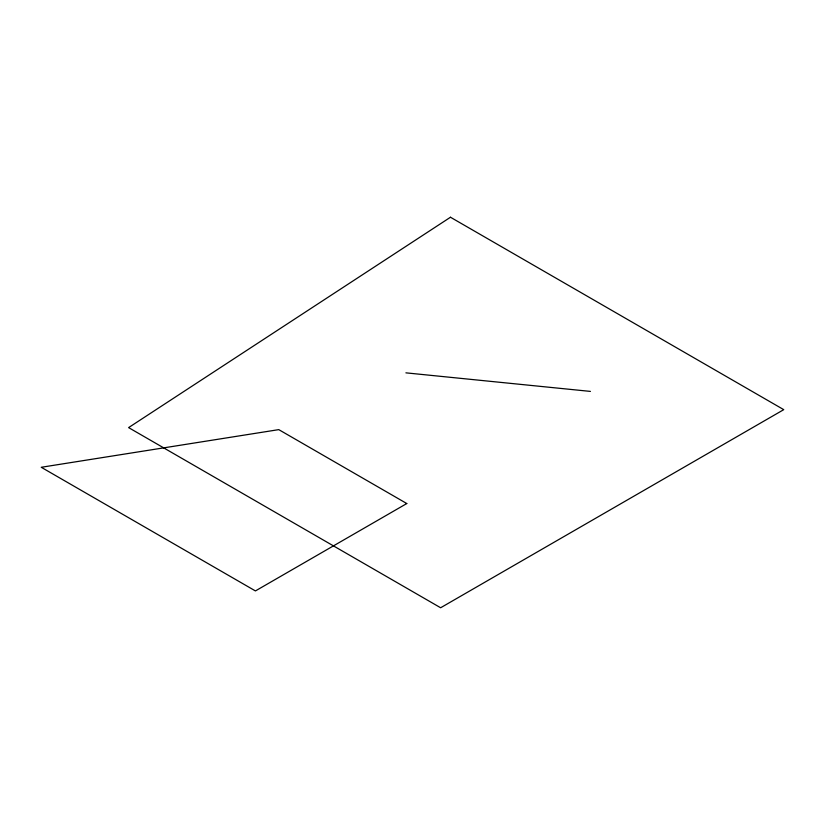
<?xml version="1.0" encoding="UTF-8"?>
<svg xmlns="http://www.w3.org/2000/svg" width="825" height="825" viewBox="0 0 825 825"><rect width="100%" height="100%" fill="white"/><g stroke="black" fill="none" stroke-linecap="round" stroke-linejoin="round"><path stroke-width="1.24" d="M405.9 372.848L590.422 391.401M450.481 217.243L128.607 427.608L440.632 607.757L783.75 409.654L450.481 217.243M406.787 503.539L255.42 590.927L41.25 467.28L278.767 429.629L406.787 503.539"/></g></svg>
